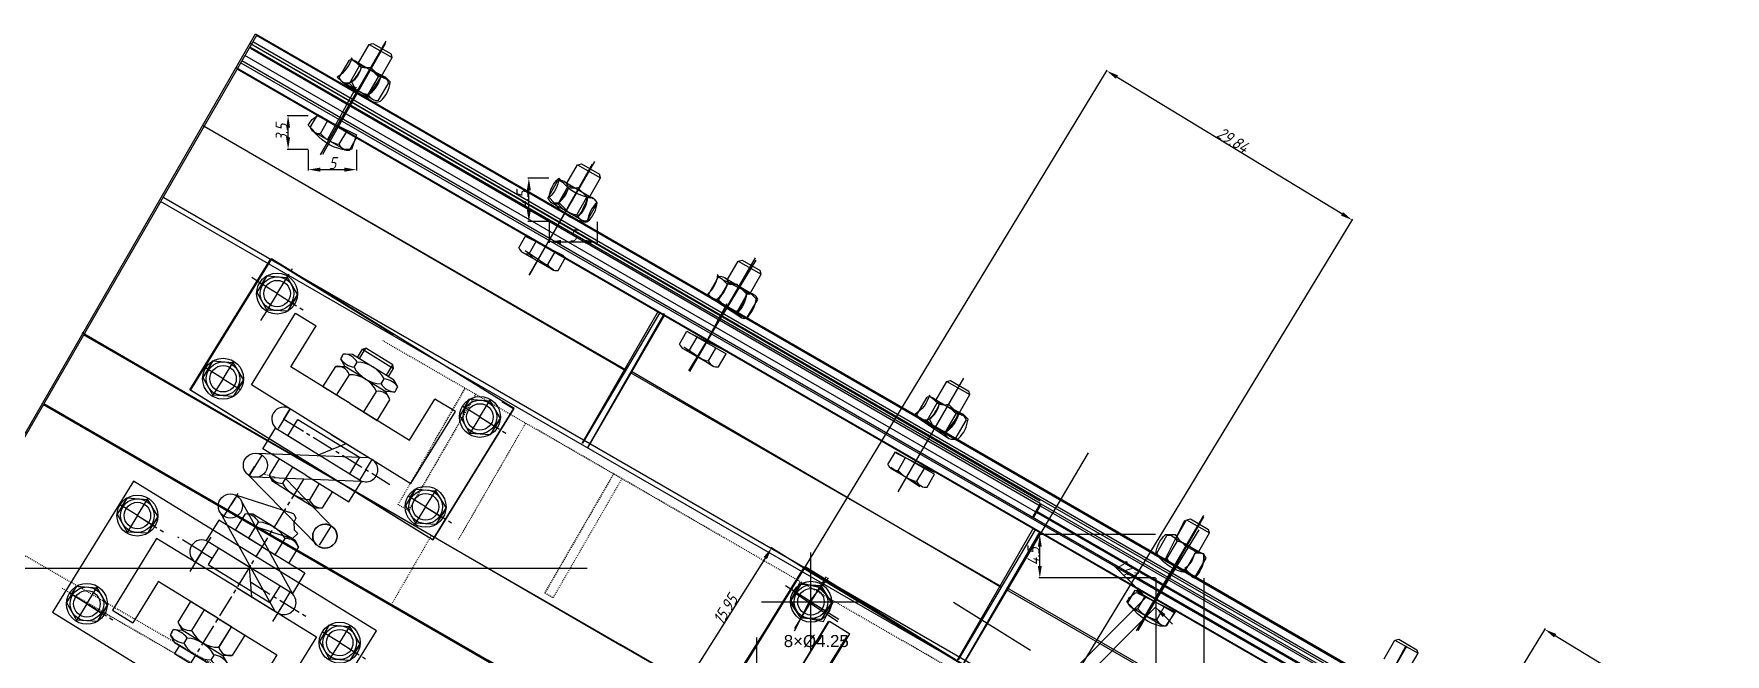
# Model space of a CAD drawing. Header units: millimetres. Extents: x 2787 to 6144, y -18 to 478.
# Drawn here: x 5708.5 to 5884.1, y 312.1 to 376.5 of the extents above; entities that cross this region are included whole.
import ezdxf

# ---------------------------------------------------------------- set-up
doc = ezdxf.new("R2010")
doc.units = ezdxf.units.MM
for name, pattern in [('ACAD_ISO02W100', [15, 12, -3]), ('CENTER', [50.8, 31.75, -6.35, 6.35, -6.35]), ('CENTER2', [28.575, 19.05, -3.175, 3.175, -3.175]), ('HIDDEN', [0.2, 0.1, -0.1])]:
    doc.linetypes.add(name, pattern=pattern)
for name, color, linetype in [('ADIM', 3, 'Continuous'), ('ADIM_CENTER', 1, 'Continuous'), ('ADIM_CLEAN', 3, 'Continuous'), ('ADIM_CLEAN_L', 3, 'Continuous')]:
    doc.layers.add(name, color=color, linetype=linetype)
for name, color, linetype, lineweight in [('中心线', 1, 'CENTER', 13), ('图层1', 1, 'CENTER2', 25), ('图层2', 160, 'Continuous', 25), ('尺寸线', 22, 'Continuous', 13), ('粗实线层', 7, 'Continuous', 35), ('虚线', 8, 'ACAD_ISO02W100', 13)]:
    doc.layers.add(name, color=color, linetype=linetype, lineweight=lineweight)
doc.styles.get("Standard").update_dxf_attribs({"font": 'gbeitc.shx', "bigfont": 'gbcbig.shx'})
doc.dimstyles.new('ADIM', dxfattribs={"dimscale": 0.5, "dimtxt": 2.5, "dimasz": 2.5, "dimexe": 0.18, "dimexo": 0.0625, "dimgap": 0.09, "dimtad": 1, "dimdec": 4, "dimzin": 0, "dimdsep": 46, "dimtxsty": 'Standard', "dimcen": 0.09, "dimadec": 0, "dimazin": 0, "dimtfac": 1, "dimtdec": 4, "dimtofl": 0, "dimtmove": 0, "dimatfit": 3, "dimfxl": 1, "dimtolj": 1, "dimtzin": 0, "dimarcsym": 0})

# ---------------------------------------------------------------- blocks, each defined once
blk = doc.blocks.new('111')
for p, q in [((-65.9, 61.2), (-63.9, 131.1)), ((-63.9, 131.1), (-43.9, 130.5)), ((-45, 91.5), (-43.9, 130.5)), ((-1, 124.9), (-0.8, 132.9)), ((-0.8, 132.9), (1.3, 135)), ((-0.8, 132.9), (29.6, 132)), ((1, 124.9), (1.3, 135)), ((27.6, 134.2), (1.3, 135)), ((27.3, 124.1), (27.6, 134.2)), ((29.6, 132), (27.6, 134.2)), ((29.3, 124), (29.6, 132)), ((70.8, 86.9), (72, 127.1)), ((92, 126.6), (72, 127.1)), ((89.9, 56.4), (92, 126.6)), ((-13.3, 119.3), (-13.3, 119.3)), ((-12.9, 109.4), (-6.4, 113.1)), ((-12.5, 119.3), (-12.6, 116.8)), ((-12.6, 116.8), (-6.4, 113.1)), ((-12.5, 121.8), (-6, 125.1)), ((-12.5, 119.3), (-12.5, 121.8)), ((13.6, 112.6), (-6.4, 113.1)), ((-6, 125.1), (34, 123.9)), ((1, 124.9), (-1, 124.9)), ((0.6, 116.4), (0.8, 121.4)), ((13.6, 112.6), (33.6, 112.2)), ((27, 115.6), (27.2, 120.6)), ((27.3, 124.1), (29.3, 124)), ((40.2, 115.4), (33.6, 112.2)), ((40.4, 120.4), (34, 123.9)), ((39.7, 115.2), (39.8, 115.2)), ((40.3, 117.9), (40.2, 115.4)), ((40.3, 117.9), (40.4, 120.4)), ((-13.6, 89.4), (-12.9, 109.4)), ((-0.3, 89), (0.4, 109)), ((-0.3, 89), (0.4, 109)), ((26.2, 88.2), (26.8, 108.3)), ((26.2, 88.2), (27, 108.2)), ((40, 107.8), (33.6, 112.2)), ((39.4, 87.8), (40, 107.8)), ((-45, 90.3), (-45, 91.5)), ((12.9, 88.6), (-45, 90.3)), ((12.8, 88.6), (-13.7, 89.4)), ((12.9, 88.6), (-13.6, 89.4)), ((12.8, 88.6), (-0.5, 89)), ((-0.5, 89), (-0.5, 89)), ((12.9, 88.6), (-0.3, 89)), ((12.8, 88.6), (70.8, 86.9)), ((12.9, 88.6), (12.9, 88.6)), ((12.9, 88.6), (39.4, 87.8)), ((12.9, 88.6), (26.2, 88.2)), ((12.1, 58.6), (-65.9, 61.2)), ((49.1, 57.5), (-33.4, 14.1)), ((11.5, 38.7), (26.6, 58.2)), ((12, 58.6), (89.9, 56.4)), ((12.1, 58.6), (12.1, 58.6)), ((12.1, 58.6), (52, 57.5)), ((-18.5, 39.5), (-18.1, 55.5)), ((-18.1, 55.5), (41.9, 53.8)), ((41.9, 53.8), (41.5, 37.8)), ((-31.1, 19.9), (-30.5, 39.9)), ((51.4, 37.5), (-28.6, 39.9)), ((53.5, 37.3), (-25.3, -4.1)), ((11.5, 38.7), (-18.5, 39.5)), ((11.2, 28.6), (11.2, 28.6)), ((11.2, 28.6), (11.2, 28.4)), ((11.4, 36.9), (11.4, 36.9)), ((51.4, 37.5), (51.4, 37.5)), ((52.9, 17.4), (53.5, 37.3)), ((53.5, 37.3), (54.5, 37.9)), ((53.5, 37.3), (53.5, 37.6)), ((10.9, 18.7), (-31.1, 19.9)), ((-15.1, 19.4), (-15.6, 3.5)), ((10.9, 18.7), (-15.1, 19.4)), ((-2.1, 19.1), (-2.6, 3.2)), ((10.9, 18.7), (-2.1, 19.1)), ((10.9, 18.7), (52.9, 17.4)), ((10.9, 18.7), (23.9, 18.3)), ((23.9, 18.3), (23.5, 2.5)), ((36.4, 2.2), (36.9, 18.2)), ((51.2, 27.5), (51.2, 27.2)), ((-10.4, 0.3), (-15.6, 3.5)), ((10.4, -0.3), (-10.4, 0.3)), ((-2.4, 7.9), (53.2, -8)), ((10.4, 2.8), (10.5, 2.8)), ((31.1, -0.9), (36.4, 2.2)), ((36.4, 2.2), (36.4, 2.2)), ((18.3, -14), (-31.3, -24.8)), ((49.6, -27.4), (-30.7, -5)), ((10.4, -0.3), (31.1, -0.9)), ((18.3, -14.1), (18.3, -14)), ((50.1, -7.1), (45.4, -8.1)), ((50.1, -7.1), (50.1, -7.4)), ((50.3, -72), (-25.9, -26)), ((49.5, -27.5), (52.7, -26.8)), ((-17.1, -50.1), (-16.7, -34.1)), ((-11.3, -31.3), (-16.7, -34.1)), ((9.5, -31.9), (-11.3, -31.3)), ((-4.1, -50.5), (-3.7, -34.6)), ((9.4, -36.4), (-3.8, -39.3)), ((9.3, -36.4), (27.4, -32.4)), ((9.3, -35.1), (9.4, -35.1)), ((9.3, -36.4), (9.3, -35.1)), ((9.4, -31.9), (30.2, -32.5)), ((21.8, -51.2), (22.3, -35.5)), ((30.2, -32.5), (35.3, -36)), ((35.3, -36), (34.9, -52)), ((35.3, -36), (35.3, -36)), ((44.8, -91.9), (-35.1, -43.8)), ((-33.1, -49.7), (-33.7, -69.7)), ((8.9, -50.9), (-33.1, -49.7)), ((-31.1, -46.2), (-31.1, -46.1)), ((-31.1, -46.1), (-31.1, -46.1)), ((8.9, -50.9), (-17.1, -50.1)), ((8.8, -50.9), (-4.1, -50.5)), ((8.8, -50.9), (50.8, -52)), ((8.8, -50.9), (21.8, -51.2)), ((50.8, -52), (50.3, -72)), ((48.2, -72), (-31.8, -69.8)), ((-21.7, -70), (-22.3, -86)), ((8.3, -70.9), (-21.7, -70)), ((8.3, -69.1), (8.3, -70.9)), ((8.3, -70.9), (8.3, -69.1)), ((8.3, -69.1), (8.3, -69.1)), ((8.6, -60.9), (8.6, -60.6)), ((8.6, -60.9), (8.6, -60.9)), ((8.3, -70.9), (22.2, -91.3)), ((37.7, -87.8), (38.3, -71.8)), ((48.2, -72), (48.2, -72)), ((50.3, -72), (51.3, -72.6)), ((50.3, -72), (50.3, -72.3)), ((-70.3, -88.8), (-72.3, -158.8)), ((7.7, -90.8), (-70.3, -88.8)), ((-22.3, -86), (37.7, -87.8)), ((7.6, -90.8), (85.6, -93.1)), ((7.7, -90.8), (7.7, -90.8)), ((7.7, -90.8), (47.7, -92)), ((85.6, -93.1), (83.5, -163.3)), ((-51.2, -120.3), (-52.4, -159.3)), ((6.8, -120.8), (-51.2, -119.1)), ((-51.2, -119.1), (-51.2, -120.3)), ((-19.7, -120.1), (-20.2, -140.1)), ((6.7, -120.8), (-19.8, -120.1)), ((6.8, -120.8), (-19.7, -120.1)), ((-6.5, -120.4), (-6.9, -140.4)), ((-6.5, -120.4), (-6.9, -140.4)), ((6.7, -120.8), (-6.6, -120.4)), ((-6.6, -120.4), (-6.6, -120.4)), ((6.8, -120.8), (-6.5, -120.4)), ((6.7, -120.8), (64.6, -122.5)), ((6.8, -120.8), (6.8, -120.8)), ((6.8, -120.8), (33.3, -121.6)), ((6.8, -120.8), (20.1, -121.2)), ((20.1, -121.2), (19.5, -141.3)), ((20.1, -121.2), (19.7, -141.2)), ((33.3, -121.6), (32.7, -141.6)), ((64.6, -122.5), (63.5, -162.7)), ((-20.2, -140.1), (-13.9, -144.1)), ((-21.2, -149.9), (-21.2, -149.9)), ((-20.4, -149.9), (-20.5, -152.4)), ((-20.5, -152.4), (-14.2, -156.1)), ((-20.4, -149.9), (-20.3, -147.4)), ((-20.3, -147.4), (-13.9, -144.1)), ((6.1, -144.8), (-13.9, -144.1)), ((-7.1, -147.8), (-7.2, -152.8)), ((6.1, -144.8), (26.1, -145.5)), ((19.3, -148.6), (19.1, -153.6)), ((32.3, -154.2), (25.7, -157.3)), ((32.7, -141.6), (26.1, -145.5)), ((32.5, -149.2), (26.1, -145.5)), ((32, -149), (32.1, -149)), ((32.4, -151.7), (32.3, -154.2)), ((32.4, -151.7), (32.5, -149.2)), ((-72.3, -158.8), (-52.4, -159.3)), ((-14.2, -156.1), (25.7, -157.3)), ((-9.3, -156.2), (-9.5, -164.2)), ((-9.5, -164.2), (20.9, -165.1)), ((-7.3, -156.3), (-9.3, -156.2)), ((19, -157.1), (18.7, -167.2)), ((20.9, -165.1), (18.7, -167.2)), ((19, -157.1), (21, -157.1)), ((21, -157.1), (20.9, -165.1)), ((83.5, -163.3), (63.5, -162.7))]:
    blk.add_line(p, q)
for points in [[(121.3, 153.2), (132.5, 152.9), (128.8, 24.9), (-108.1, 31.9), (-104.4, 159.8), (15.4, 156.3)], [(18.3, -14.1), (21.5, -16.2), (21.6, -20.1), (25.1, -25.4), (29.2, -26.6), (27.4, -32.4)]]:
    blk.add_lwpolyline(points)
for points in [[(-107.7, 32.1), (129.2, 25.2), (133, 153.1), (-103.9, 160.1)], [(-114.5, -185), (122.4, -192), (126.2, -64), (-110.7, -57.1)]]:
    blk.add_lwpolyline(points, close=True)
for centre, radius in [((-85.3, 137.4), 17), ((-85.3, 137.4), 11), ((111.8, 132.9), 17), ((111.8, 132.9), 11), ((-88.8, 53.7), 17), ((-88.8, 53.7), 11), ((110.1, 45.7), 17), ((110.1, 45.7), 11), ((-29.6, 4.9), 10), ((49.8, -17.4), 10), ((49.9, -17.1), 10), ((-30.7, -34.8), 10), ((-93.6, -80.3), 17), ((-93.6, -80.3), 11), ((104.7, -87.7), 17), ((104.7, -87.7), 11), ((-93.3, -164.8), 17), ((-93.3, -164.8), 11), ((104.6, -170.1), 17), ((104.6, -170.1), 11)]:
    blk.add_circle(centre, radius)
for centre, radius, start, end in [((-5.5, 132.3), 17.1, 245.4644, 291.1819), ((-6.2, 108.9), 14.3, 60.723, 115.9233), ((13.1, 88.5), 24.1, 54.8258, 121.801), ((14.5, 140.1), 27.5, 239.7147, 296.9316), ((13.3, 97.9), 26.6, 58.6741, 117.9722), ((33.8, 129.3), 15.3, 243.7393, 294.9034), ((33.6, 105.5), 16.4, 65.4999, 113.1427), ((-6.5, 101.4), 10.2, 47.9731, 128.6716), ((33.3, 101.2), 9.47, 44.7773, 131.888), ((-28.3, 49.9), 10, 88.3231, 268.1343), ((51.7, 47.5), 10, 267.9144, 88.3231), ((-28.3, 49.9), 10, 357.9174, 359.1718), ((-8.8, 14), 12.5, 237.3898, 299.9075), ((11, 28.2), 28.5, 241.4673, 295.8299), ((30.1, 11.2), 11, 232.5306, 304.8636), ((-10.5, -45.1), 12.5, 56.7388, 119.2565), ((8.4, -60.4), 28.5, 60.8163, 115.179), ((28.5, -44.6), 11, 51.7827, 124.1157), ((-32.1, -79.7), 10, 88.512, 268.3231), ((-32.1, -79.7), 10, 357.4744, 358.7288), ((48, -82), 10, 268.3231, 88.7319), ((-13.3, -132.4), 10.2, 227.9747, 308.6732), ((7, -120.7), 24.1, 234.8453, 301.8205), ((-13.5, -139.9), 14.3, 240.723, 295.9233), ((-14.2, -163.3), 17.1, 65.4644, 111.1819), ((6.6, -130.1), 26.6, 238.6741, 297.9722), ((5.4, -172.4), 27.5, 59.7147, 116.9316), ((26.4, -138.9), 16.4, 243.5036, 291.1463), ((25.2, -162.7), 15.3, 61.7429, 112.907), ((26.4, -134.5), 9.47, 224.7583, 311.869)]:
    blk.add_arc(centre, radius, start, end)
at = {"layer": '图层1'}
for p, q in [((-85.3, 137.4), (-84.6, 161.9)), ((14.6, 156.6), (14.6, 156.3)), ((15.4, 156.3), (15.3, 156.6)), ((-85.3, 137.4), (-84.8, 154.4)), ((111.8, 132.9), (112.3, 149.9)), ((-102.3, 138), (-110.2, 138.3)), ((-85.3, 137.4), (-102.3, 138)), ((-85.3, 137.4), (-85.8, 120.4)), ((-85.3, 137.4), (-68.3, 136.9)), ((-85.3, 137.4), (-58, 136.5)), ((111.8, 132.9), (94.9, 133.4)), ((111.8, 132.9), (111.4, 115.9)), ((111.8, 132.9), (128.8, 132.3)), ((111.8, 132.9), (139.2, 132)), ((-85.8, 120.4), (-86, 111.2)), ((13.4, 112.6), (13.4, 112.6)), ((13.8, 124.5), (13.8, 124.5)), ((39.2, 114.9), (39.2, 115)), ((12.8, 88.6), (12.8, 88.6)), ((-88.8, 53.7), (-88.4, 70.7)), ((-28, 59.9), (-28.6, 39.9)), ((-28.3, 49.9), (-28, 59.9)), ((51.7, 47.5), (52.1, 57.5)), ((110.1, 45.7), (110.6, 62.7)), ((-88.8, 53.7), (-105.8, 54.2)), ((-88.8, 53.7), (-89.3, 36.7)), ((-88.8, 53.7), (-71.9, 53.1)), ((-28.3, 49.9), (75, 46.9)), ((51.7, 47.5), (51.5, 37.5)), ((110.1, 45.7), (93.1, 46.2)), ((110.1, 45.7), (109.6, 28.7)), ((110.1, 45.7), (127.1, 45.1)), ((110.1, 45.7), (137.4, 44.8)), ((-28.9, 29.8), (-28.9, 29.6)), ((11.2, 28.6), (11.2, 28.4)), ((-29.3, 14.9), (-30, -7.3)), ((10.8, 14.9), (4.7, -210.8)), ((51.2, 27.5), (51.2, 27.2)), ((90.2, 26.1), (90.1, 26.3)), ((-29.9, -5.2), (-29.7, 4.1)), ((50.1, -7.1), (49.5, -27.5)), ((50.1, -7.4), (50.1, -7.1)), ((-31.1, -46.2), (-30.4, -22.6)), ((-30.5, -24.6), (-30.8, -34)), ((49.5, -27.5), (49.6, -27.1)), ((-93.6, -80.3), (-93.1, -63.3)), ((-32.4, -89.8), (-31.8, -69.8)), ((-32.1, -79.7), (-31.6, -65.3)), ((-93.6, -80.3), (-110.6, -79.7)), ((-93.6, -80.3), (-94.1, -97.3)), ((-93.6, -80.3), (-76.6, -80.8)), ((-93.6, -80.3), (-66.3, -81.2)), ((-32.1, -79.7), (-55.4, -79.1)), ((-32.1, -79.7), (-32.6, -98.6)), ((-32.1, -79.7), (-32.4, -89.8)), ((-32.1, -79.7), (-22.1, -80)), ((7.9, -80.9), (8.2, -80.9)), ((15.3, -81.1), (71.2, -82.8)), ((48, -82), (47.5, -100.5)), ((48, -82), (47.7, -92)), ((48, -82.1), (48.2, -72)), ((104.7, -87.7), (105.1, -70.7)), ((104.7, -87.7), (87.7, -87.2)), ((104.7, -87.7), (104.2, -104.7)), ((104.7, -87.7), (121.6, -88.3)), ((104.7, -87.7), (132, -88.6)), ((-93.3, -164.8), (-92.8, -147.8)), ((104.6, -170.1), (105, -153.1)), ((-93.3, -164.8), (-110.3, -164.3)), ((-93.3, -164.8), (-93.8, -181.8)), ((-93.3, -164.8), (-76.3, -165.4)), ((-93.3, -164.8), (-66, -165.7)), ((104.6, -170.1), (87.6, -169.5)), ((104.6, -170.1), (104.1, -187.1)), ((104.6, -170.1), (121.5, -170.7)), ((104.6, -170.1), (131.9, -171))]:
    blk.add_line(p, q, dxfattribs=at)
at = {"layer": '图层2'}
for p, q in [((-100, 145.9), (-100.4, 129.9)), ((-100.3, 137.9), (-100, 145.9)), ((-100, 145.9), (-84.8, 153.2)), ((-84.8, 153.2), (-70, 144.9)), ((-70, 144.9), (-70.6, 129)), ((-70.3, 136.9), (-70, 144.9)), ((97.1, 141.4), (96.8, 125.4)), ((96.9, 133.4), (97.1, 141.4)), ((97.1, 141.4), (112.3, 148.6)), ((112.3, 148.6), (127.1, 140.3)), ((-102.3, 138), (-100.3, 137.9)), ((-100.4, 129.9), (-85.7, 121.3)), ((-70.6, 129), (-85.7, 121.3)), ((-68.3, 136.9), (-70.3, 136.9)), ((94.9, 133.4), (96.9, 133.4)), ((127.1, 140.4), (126.6, 124.4)), ((126.8, 132.4), (127.1, 140.4)), ((128.8, 132.3), (126.8, 132.4)), ((96.8, 125.4), (111.4, 116.8)), ((126.6, 124.4), (111.4, 116.8)), ((-103.6, 62.2), (-103.9, 46.2)), ((-103.8, 54.2), (-103.6, 62.2)), ((-103.6, 62.2), (-88.4, 69.4)), ((-88.4, 69.4), (-73.6, 61.1)), ((-73.6, 61.2), (-74.1, 45.2)), ((-73.9, 53.2), (-73.6, 61.2)), ((95.4, 54.2), (110.6, 61.4)), ((110.6, 61.4), (125.4, 53.1)), ((-105.8, 54.2), (-103.8, 54.2)), ((-103.9, 46.2), (-89.3, 37.6)), ((-74.1, 45.2), (-89.3, 37.6)), ((-71.9, 53.1), (-73.9, 53.2)), ((93.1, 46.2), (95.1, 46.2)), ((95.4, 54.2), (95, 38.2)), ((95.1, 46.2), (95.4, 54.2)), ((125.4, 53.2), (124.8, 37.2)), ((125.1, 45.2), (125.4, 53.2)), ((127.1, 45.1), (125.1, 45.2)), ((95, 38.2), (109.6, 29.6)), ((124.8, 37.2), (109.6, 29.6)), ((-108.3, -71.8), (-93.1, -64.5)), ((-93.1, -64.5), (-78.3, -72.8)), ((-110.6, -79.7), (-108.6, -79.8)), ((-108.3, -71.8), (-108.7, -87.8)), ((-108.6, -79.8), (-108.3, -71.8)), ((-78.3, -72.8), (-78.9, -88.8)), ((-78.6, -80.8), (-78.3, -72.8)), ((-76.6, -80.8), (-78.6, -80.8)), ((89.9, -79.3), (89.6, -95.2)), ((89.7, -87.2), (89.9, -79.3)), ((89.9, -79.3), (105.1, -72)), ((105.1, -72), (119.9, -80.3)), ((119.9, -80.2), (119.4, -96.2)), ((119.6, -88.2), (119.9, -80.2)), ((-108.7, -87.8), (-94, -96.4)), ((-78.9, -88.8), (-94, -96.4)), ((87.7, -87.2), (89.7, -87.2)), ((89.6, -95.2), (104.2, -103.8)), ((119.4, -96.2), (104.2, -103.8)), ((121.6, -88.3), (119.6, -88.2)), ((-108, -156.3), (-92.8, -149.1)), ((-92.8, -149.1), (-78, -157.4)), ((89.8, -161.6), (105, -154.3)), ((105, -154.3), (119.8, -162.6)), ((-110.3, -164.3), (-108.3, -164.3)), ((-108, -156.3), (-108.4, -172.3)), ((-108.3, -164.3), (-108, -156.3)), ((-78, -157.3), (-78.6, -173.3)), ((-78.3, -165.3), (-78, -157.3)), ((-76.3, -165.4), (-78.3, -165.3)), ((89.8, -161.6), (89.5, -177.6)), ((89.6, -169.6), (89.8, -161.6)), ((119.8, -162.6), (119.3, -178.6)), ((119.5, -170.6), (119.8, -162.6)), ((-108.4, -172.3), (-93.8, -180.9)), ((-78.6, -173.3), (-93.8, -180.9)), ((87.6, -169.5), (89.6, -169.6)), ((89.5, -177.6), (104.1, -186.2)), ((119.3, -178.6), (104.1, -186.2)), ((121.5, -170.7), (119.5, -170.6))]:
    blk.add_line(p, q, dxfattribs=at)
for centre, radius in [((-85.3, 137.4), 14), ((-85.3, 137.4), 11), ((111.8, 132.9), 14), ((111.8, 132.9), 11), ((-88.8, 53.7), 14), ((-88.8, 53.7), 11), ((110.1, 45.7), 14), ((110.1, 45.7), 11), ((-93.6, -80.3), 14), ((-93.6, -80.3), 11), ((104.7, -87.7), 14), ((104.7, -87.7), 11), ((-93.3, -164.8), 14), ((-93.3, -164.8), 11), ((104.6, -170.1), 14), ((104.6, -170.1), 11)]:
    blk.add_circle(centre, radius, dxfattribs=at)
at = {"layer": '虚线', "color": 8, "linetype": 'HIDDEN'}
for p, q in [((147.3, 35.9), (147.3, 147.8)), ((-10.4, 4.6), (-20, 1.9))]:
    blk.add_line(p, q, dxfattribs=at)
blk = doc.blocks.new('*D25')
at = {"layer": 'ADIM', "color": 0, "lineweight": -2, "transparency": 16777216}
for p, q in [((5762, 356.97), (5762, 354.81)), ((5767, 356.97), (5767, 354.81)), ((5763.25, 354.9), (5765.75, 354.9))]:
    blk.add_line(p, q, dxfattribs=at)
at = {"layer": 'ADIM', "color": 0, "transparency": 16777216}
for points in [[(5763.25, 355.11), (5763.25, 354.69), (5762, 354.9)], [(5765.75, 355.11), (5765.75, 354.69), (5767, 354.9)]]:
    blk.add_solid(points, dxfattribs=at)
at = {"layer": 'Defpoints', "color": 0, "transparency": 16777216}
for p in [(5762, 357), (5767, 357), (5767, 354.9)]:
    blk.add_point(p, dxfattribs=at)
at = {"layer": 'ADIM', "color": 0, "transparency": 16777216, "insert": (5764.5, 355.57), "char_height": 1.25, "attachment_point": 5}
blk.add_mtext('\\A1;5', dxfattribs=at)
blk = doc.blocks.new('*D26')
at = {"layer": 'ADIM', "color": 0, "lineweight": -2, "transparency": 16777216}
for p, q in [((5761.97, 361.5), (5759.81, 361.5)), ((5759.9, 358.25), (5759.9, 360.25)), ((5761.97, 357), (5759.81, 357))]:
    blk.add_line(p, q, dxfattribs=at)
at = {"layer": 'ADIM', "color": 0, "transparency": 16777216}
for points in [[(5759.69, 360.25), (5760.11, 360.25), (5759.9, 361.5)], [(5759.69, 358.25), (5760.11, 358.25), (5759.9, 357)]]:
    blk.add_solid(points, dxfattribs=at)
at = {"layer": 'Defpoints', "color": 0, "transparency": 16777216}
for p in [(5759.9, 361.5), (5762, 361.5), (5762, 357)]:
    blk.add_point(p, dxfattribs=at)
at = {"layer": 'ADIM', "color": 0, "transparency": 16777216, "insert": (5759.23, 359.25), "char_height": 1.25, "attachment_point": 5, "rotation": 90}
blk.add_mtext('\\A1;4.5', dxfattribs=at)
blk = doc.blocks.new('*D29')
at = {"layer": 'ADIM', "color": 0, "lineweight": -2, "transparency": 16777216}
for p, q in [((5737, 364.47), (5737, 362.31)), ((5742, 364.47), (5742, 362.31)), ((5738.25, 362.4), (5740.75, 362.4))]:
    blk.add_line(p, q, dxfattribs=at)
at = {"layer": 'ADIM', "color": 0, "transparency": 16777216}
for points in [[(5738.25, 362.61), (5738.25, 362.19), (5737, 362.4)], [(5740.75, 362.61), (5740.75, 362.19), (5742, 362.4)]]:
    blk.add_solid(points, dxfattribs=at)
at = {"layer": 'Defpoints', "color": 0, "transparency": 16777216}
for p in [(5737, 364.5), (5742, 364.5), (5742, 362.4)]:
    blk.add_point(p, dxfattribs=at)
at = {"layer": 'ADIM', "color": 0, "transparency": 16777216, "insert": (5739.5, 363.07), "char_height": 1.25, "attachment_point": 5}
blk.add_mtext('\\A1;5', dxfattribs=at)
blk = doc.blocks.new('*D30')
at = {"layer": 'ADIM', "color": 0, "lineweight": -2, "transparency": 16777216}
for p, q in [((5736.97, 368), (5734.81, 368)), ((5734.9, 365.75), (5734.9, 366.75)), ((5736.97, 364.5), (5734.81, 364.5))]:
    blk.add_line(p, q, dxfattribs=at)
at = {"layer": 'ADIM', "color": 0, "transparency": 16777216}
for points in [[(5734.69, 366.75), (5735.11, 366.75), (5734.9, 368)], [(5734.69, 365.75), (5735.11, 365.75), (5734.9, 364.5)]]:
    blk.add_solid(points, dxfattribs=at)
at = {"layer": 'Defpoints', "color": 0, "transparency": 16777216}
for p in [(5734.9, 368), (5737, 368), (5737, 364.5)]:
    blk.add_point(p, dxfattribs=at)
at = {"layer": 'ADIM', "color": 0, "transparency": 16777216, "insert": (5734.23, 366.25), "char_height": 1.25, "attachment_point": 5, "rotation": 90}
blk.add_mtext('\\A1;3.5', dxfattribs=at)
blk = doc.blocks.new('*D31')
at = {"layer": 'ADIM', "color": 0, "lineweight": -2, "transparency": 16777216}
for p, q in [((5825, 319.97), (5825, 307.2)), ((5830, 319.97), (5830, 307.2)), ((5826.25, 307.29), (5828.75, 307.29))]:
    blk.add_line(p, q, dxfattribs=at)
at = {"layer": 'ADIM', "color": 0, "transparency": 16777216}
for points in [[(5826.25, 307.5), (5826.25, 307.08), (5825, 307.29)], [(5828.75, 307.5), (5828.75, 307.08), (5830, 307.29)]]:
    blk.add_solid(points, dxfattribs=at)
at = {"layer": 'Defpoints', "color": 0, "transparency": 16777216}
for p in [(5825, 320), (5830, 320), (5830, 307.29)]:
    blk.add_point(p, dxfattribs=at)
at = {"layer": 'ADIM', "color": 0, "transparency": 16777216, "insert": (5827.5, 307.96), "char_height": 1.25, "attachment_point": 5}
blk.add_mtext('\\A1;5', dxfattribs=at)
blk = doc.blocks.new('*D32')
at = {"layer": 'ADIM', "color": 0, "lineweight": -2, "transparency": 16777216}
for p, q in [((5824.97, 324.5), (5812.87, 324.5)), ((5812.96, 321.25), (5812.96, 323.25)), ((5824.97, 320), (5812.87, 320))]:
    blk.add_line(p, q, dxfattribs=at)
at = {"layer": 'ADIM', "color": 0, "transparency": 16777216}
for points in [[(5812.75, 323.25), (5813.16, 323.25), (5812.96, 324.5)], [(5812.75, 321.25), (5813.16, 321.25), (5812.96, 320)]]:
    blk.add_solid(points, dxfattribs=at)
at = {"layer": 'Defpoints', "color": 0, "transparency": 16777216}
for p in [(5812.96, 324.5), (5825, 324.5), (5825, 320)]:
    blk.add_point(p, dxfattribs=at)
at = {"layer": 'ADIM', "color": 0, "transparency": 16777216, "insert": (5812.29, 322.25), "char_height": 1.25, "attachment_point": 5, "rotation": 90}
blk.add_mtext('\\A1;4.5', dxfattribs=at)
blk = doc.blocks.new('*D98')
at = {"layer": 'ADIM', "color": 0, "lineweight": -2, "transparency": 16777216}
for p, q in [((5788.52, 321.03), (5819.95, 372.74)), ((5844.33, 357.81), (5820.97, 372.01)), ((5814.02, 305.53), (5845.45, 357.24))]:
    blk.add_line(p, q, dxfattribs=at)
at = {"layer": 'ADIM', "color": 0, "transparency": 16777216}
for points in [[(5821.08, 372.19), (5820.86, 371.83), (5819.9, 372.66)], [(5844.44, 357.99), (5844.23, 357.63), (5845.4, 357.16)]]:
    blk.add_solid(points, dxfattribs=at)
at = {"layer": 'Defpoints', "color": 0, "transparency": 16777216}
for p in [(5819.9, 372.66), (5788.5, 321), (5814, 305.5)]:
    blk.add_point(p, dxfattribs=at)
at = {"layer": 'ADIM', "color": 0, "transparency": 16777216, "insert": (5833, 365.48), "char_height": 1.25, "attachment_point": 5, "rotation": 328.707}
blk.add_mtext('\\A1;29.84', dxfattribs=at)
blk = doc.blocks.new('*D99')
at = {"layer": 'ADIM', "color": 0, "lineweight": -2, "transparency": 16777216}
for p, q in [((5788.47, 321.02), (5785.04, 323.18)), ((5784.45, 322.07), (5777.28, 310.69)), ((5779.97, 307.52), (5776.54, 309.68))]:
    blk.add_line(p, q, dxfattribs=at)
at = {"layer": 'ADIM', "color": 0, "transparency": 16777216}
for points in [[(5784.27, 322.18), (5784.63, 321.96), (5785.12, 323.13)], [(5777.1, 310.8), (5777.46, 310.58), (5776.62, 309.63)]]:
    blk.add_solid(points, dxfattribs=at)
at = {"layer": 'Defpoints', "color": 0, "transparency": 16777216}
for p in [(5788.5, 321), (5776.62, 309.63), (5780, 307.5)]:
    blk.add_point(p, dxfattribs=at)
at = {"layer": 'ADIM', "color": 0, "transparency": 16777216, "insert": (5780.3, 316.74), "char_height": 1.25, "attachment_point": 5, "rotation": 57.8043}
blk.add_mtext('\\A1;15.95', dxfattribs=at)
blk = doc.blocks.new('*D102')
at = {"layer": 'ADIM', "color": 0, "lineweight": -2, "transparency": 16777216}
for p, q in [((5823.09, 318.86), (5820.76, 321.19)), ((5812.52, 306.52), (5824.04, 318.04)), ((5813.52, 305.52), (5825.04, 317.04)), ((5825.86, 316.09), (5826.74, 315.21))]:
    blk.add_line(p, q, dxfattribs=at)
at = {"layer": 'ADIM', "color": 0, "transparency": 16777216}
for points in [[(5823.24, 319), (5822.94, 318.71), (5823.97, 317.97)], [(5826, 316.24), (5825.71, 315.94), (5824.97, 316.97)]]:
    blk.add_solid(points, dxfattribs=at)
at = {"layer": 'Defpoints', "color": 0, "transparency": 16777216}
for p in [(5823.97, 317.97), (5812.5, 306.5), (5813.5, 305.5)]:
    blk.add_point(p, dxfattribs=at)
at = {"layer": 'ADIM', "color": 0, "transparency": 16777216, "insert": (5821.96, 320.94), "char_height": 1.25, "attachment_point": 5, "rotation": 315}
blk.add_mtext('\\A1;1.41', dxfattribs=at)
blk = doc.blocks.new('*D105')
at = {"layer": 'ADIM', "color": 0, "lineweight": -2, "transparency": 16777216}
for p, q in [((5765.97, 321), (5632.64, 321)), ((5632.73, 270.25), (5632.73, 319.75)), ((5765.97, 269), (5632.64, 269))]:
    blk.add_line(p, q, dxfattribs=at)
at = {"layer": 'ADIM', "color": 0, "transparency": 16777216}
for points in [[(5632.52, 319.75), (5632.94, 319.75), (5632.73, 321)], [(5632.52, 270.25), (5632.94, 270.25), (5632.73, 269)]]:
    blk.add_solid(points, dxfattribs=at)
at = {"layer": 'Defpoints', "color": 0, "transparency": 16777216}
for p in [(5632.73, 321), (5766, 321), (5766, 269)]:
    blk.add_point(p, dxfattribs=at)
at = {"layer": 'ADIM', "color": 0, "transparency": 16777216, "insert": (5632.06, 295), "char_height": 1.25, "attachment_point": 5, "rotation": 90}
blk.add_mtext('\\A1;52', dxfattribs=at)
blk = doc.blocks.new('*D127')
at = {"layer": 'ADIM', "color": 0, "lineweight": -2, "transparency": 16777216}
for p, q in [((5834.02, 263.03), (5865.45, 314.74)), ((5889.83, 299.81), (5866.47, 314.01)), ((5859.52, 247.53), (5890.95, 299.24))]:
    blk.add_line(p, q, dxfattribs=at)
at = {"layer": 'ADIM', "color": 0, "transparency": 16777216}
for points in [[(5866.58, 314.19), (5866.36, 313.83), (5865.4, 314.66)], [(5889.94, 299.99), (5889.73, 299.63), (5890.9, 299.16)]]:
    blk.add_solid(points, dxfattribs=at)
at = {"layer": 'Defpoints', "color": 0, "transparency": 16777216}
for p in [(5865.4, 314.66), (5834, 263), (5859.5, 247.5)]:
    blk.add_point(p, dxfattribs=at)
at = {"layer": 'ADIM', "color": 0, "transparency": 16777216, "insert": (5878.5, 307.48), "char_height": 1.25, "attachment_point": 5, "rotation": 328.707}
blk.add_mtext('\\A1;29.84', dxfattribs=at)

msp = doc.modelspace()

# ---------------------------------------------------------------- linework, layer by layer
at = {"color": 7, "linetype": 'Continuous', "lineweight": -3}
for p, q in [((6139.25092, 140.76587), (5731.60126, 376.32245)), ((5812.50447, 326.8712), (5730.41404, 374.26612)), ((5813.00439, 327.73708), (5730.91396, 375.13201)), ((6138.87591, 140.11634), (5731.22628, 375.67295)), ((5742.20147, 373.47768), (5743.30423, 375.38771)), ((5743.30423, 375.38771), (5743.71414, 375.49109)), ((5743.30423, 375.38771), (5745.6996, 374.03662)), ((5743.71414, 375.49109), (5745.58969, 374.40824)), ((5745.6996, 374.03662), (5745.58969, 374.40824)), ((5729.60334, 372.86194), (6137.37707, 137.51992)), ((5730.10334, 373.72797), (6137.87692, 138.38603)), ((5740.21169, 371.94919), (5741.26778, 373.77841)), ((5741.27419, 371.33576), (5742.33028, 373.16497)), ((5741.90224, 373.65044), (5744.9147, 371.91119)), ((5744.58304, 372.10268), (5745.6996, 374.03662)), ((5740.63974, 371.46373), (5743.6522, 369.72448)), ((5743.22415, 370.20995), (5744.28025, 372.03916)), ((5744.28665, 369.59651), (5745.34275, 371.42573)), ((5737.20079, 366.77312), (5737.97259, 368.10991)), ((5737.97259, 368.10991), (5742.04755, 365.75723)), ((5738.26329, 366.15968), (5739.03509, 367.49647)), ((5726.16571, 366.90779), (5769.85138, 341.68769)), ((5737.62884, 366.28765), (5740.6413, 364.5484)), ((5740.21325, 365.03387), (5740.98505, 366.37066)), ((5741.27575, 364.42043), (5742.04755, 365.75723)), ((5763.85429, 360.98145), (5764.95705, 362.89149)), ((5764.95705, 362.89149), (5765.36695, 362.99487)), ((5764.95705, 362.89149), (5767.35242, 361.5404)), ((5765.36695, 362.99487), (5767.24251, 361.91201)), ((5767.35242, 361.5404), (5767.24251, 361.91201)), ((5761.8645, 359.45297), (5762.9206, 361.28219)), ((5762.927, 358.83954), (5763.9831, 360.66875)), ((5763.55505, 361.15422), (5766.56752, 359.41497)), ((5766.23586, 359.60645), (5767.35242, 361.5404)), ((6113.91684, 132.7302), (5721.6621, 359.10731)), ((5762.29255, 358.96751), (5765.30502, 357.22826)), ((5764.87697, 357.71373), (5765.93306, 359.54294)), ((5765.93947, 357.10029), (5766.99556, 358.9295)), ((5758.85361, 354.27689), (5759.62541, 355.61369)), ((5759.62541, 355.61369), (5763.70037, 353.26101)), ((5759.91611, 353.66346), (5760.68791, 355.00025)), ((5759.28166, 353.79143), (5762.29412, 352.05218)), ((5761.86607, 352.53765), (5762.63787, 353.87444)), ((5762.92857, 351.92421), (5763.70037, 353.26101)), ((5778.54367, 349.45208), (5779.59977, 351.2813)), ((5780.53346, 350.98057), (5781.63622, 352.8906)), ((5781.63622, 352.8906), (5782.04612, 352.99398)), ((5781.63622, 352.8906), (5784.03159, 351.53951)), ((5782.04612, 352.99398), (5783.92168, 351.91113)), ((5782.91503, 349.60557), (5784.03159, 351.53951)), ((5784.03159, 351.53951), (5783.92168, 351.91113)), ((5779.60617, 348.83865), (5780.66227, 350.66786)), ((5780.23422, 351.15333), (5783.24669, 349.41408)), ((5781.55614, 347.71284), (5782.61223, 349.54205)), ((5778.97172, 348.96662), (5781.98419, 347.22737)), ((5782.61864, 347.0994), (5783.67473, 348.92862)), ((5773.32488, 347.70396), (5765.38738, 333.95581)), ((5773.97446, 347.32908), (5766.03696, 333.58092)), ((5769.38922, 313.08981), (5713.6621, 345.25091)), ((5775.53278, 344.276), (5776.30457, 345.6128)), ((5776.30457, 345.6128), (5780.37954, 343.26012)), ((5776.59528, 343.66257), (5777.36707, 344.99936)), ((5775.96082, 343.79054), (5778.97329, 342.05129)), ((5778.54524, 342.53676), (5779.31704, 343.87355)), ((5779.60774, 341.92332), (5780.37954, 343.26012)), ((5770.50097, 341.3128), (5808.82645, 319.19449)), ((5802.18628, 338.48434), (5803.28903, 340.39438)), ((5803.28903, 340.39438), (5803.69894, 340.49776)), ((5803.28903, 340.39438), (5805.68441, 339.04329)), ((5803.69894, 340.49776), (5805.5745, 339.4149)), ((5804.56785, 337.10934), (5805.68441, 339.04329)), ((5805.68441, 339.04329), (5805.5745, 339.4149)), ((5909.59669, 222.53897), (5709.52709, 338.08885)), ((5800.19649, 336.95586), (5801.25259, 338.78508)), ((5801.25899, 336.34243), (5802.31509, 338.17164)), ((5801.88704, 338.65711), (5804.8995, 336.91786)), ((5800.62454, 336.47039), (5803.637, 334.73115)), ((5803.20895, 335.21662), (5804.26505, 337.04583)), ((5804.27145, 334.60318), (5805.32755, 336.43239)), ((5797.18559, 331.77978), (5797.95739, 333.11658)), ((5797.95739, 333.11658), (5802.03236, 330.7639)), ((5798.24809, 331.16635), (5799.01989, 332.50314)), ((5797.61364, 331.29432), (5800.62611, 329.55507)), ((5800.19806, 330.04054), (5800.96986, 331.37733)), ((5801.26056, 329.4271), (5802.03236, 330.7639)), ((5813.00439, 327.73708), (5812.19202, 326.33001)), ((5813.11263, 327.67459), (5812.30025, 326.26752)), ((5858.61302, 300.25041), (5812.61271, 326.8087)), ((5859.11294, 301.1163), (5813.11263, 327.67459)), ((5812.29602, 325.20396), (5804.35852, 311.45581)), ((5827.08554, 324.11454), (5828.1883, 326.02457)), ((5828.1883, 326.02457), (5828.5982, 326.12795)), ((5828.1883, 326.02457), (5830.58367, 324.67348)), ((5828.5982, 326.12795), (5830.47376, 325.0451)), ((5830.58367, 324.67348), (5830.47376, 325.0451)), ((5812.94561, 324.82908), (5805.00811, 311.08092)), ((5825.09576, 322.58606), (5826.15185, 324.41527)), ((5826.15826, 321.97262), (5827.21435, 323.80184)), ((5826.7863, 324.2873), (5829.79877, 322.54806)), ((5829.46711, 322.73954), (5830.58367, 324.67348)), ((5825.5238, 322.10059), (5828.53627, 320.36134)), ((5828.10822, 320.84681), (5829.16432, 322.67603)), ((5829.17072, 320.23338), (5830.22682, 322.06259)), ((5809.47604, 318.8196), (5855.38001, 292.32762)), ((5822.08486, 317.40998), (5822.85666, 318.74677)), ((5822.85666, 318.74677), (5826.93162, 316.39409)), ((5823.14736, 316.79654), (5823.91916, 318.13334)), ((5822.51291, 316.92451), (5825.52537, 315.18527)), ((5825.09732, 315.67073), (5825.86912, 317.00753)), ((5826.15982, 315.0573), (5826.93162, 316.39409)), ((6105.91926, 118.8724), (5769.38922, 313.08981)), ((5848.7303, 311.62297), (5849.83306, 313.533)), ((5849.83306, 313.533), (5850.24297, 313.63638)), ((5849.83306, 313.533), (5852.22844, 312.18191)), ((5850.24297, 313.63638), (5852.11853, 312.55353)), ((5851.11187, 310.24797), (5852.22844, 312.18191)), ((5852.22844, 312.18191), (5852.11853, 312.55353))]:
    msp.add_line(p, q, dxfattribs=at)
at = {"lineweight": -3}
for p, q in [((5786.52377, 308.06014), (5791.11864, 315.5066)), ((5791.11864, 315.5066), (5793.24619, 314.19378)), ((5790.68283, 310.03689), (5793.24619, 314.19378))]:
    msp.add_line(p, q, dxfattribs=at)
msp.add_lwpolyline([(5812.54711, 306.32319), (5813.73568, 305.58978), (5805.33363, 291.97341), (5780.12206, 307.53033), (5788.52411, 321.1467), (5801.27562, 313.27832)], dxfattribs=at)
msp.add_lwpolyline([(5780.18904, 307.52846), (5805.4006, 291.97154), (5813.80265, 305.58791), (5788.59109, 321.14483)], close=True, dxfattribs=at)
for radius in [2.125, 1.375]:
    msp.add_circle((5789.19412, 317.52977), radius, dxfattribs=at)
at = {"color": 7, "linetype": 'Continuous', "lineweight": -3}
for centre, radius, start, end in [((5741.4223, 372.90772), 0.88429, 57.1298859, 100.0632782), ((5741.49899, 372.86345), 0.88429, 19.9367218, 62.8701141), ((5741.7689, 369.88427), 3.32839, 60.4883334, 80.28977), ((5741.71977, 369.91264), 3.32839, 39.71023, 59.5116666), ((5741.04298, 372.25072), 0.88429, 199.9367218, 242.8701141), ((5741.11967, 372.20644), 0.88429, 237.1298859, 280.0632782), ((5743.83467, 373.46228), 3.32839, 219.71023, 239.5116666), ((5743.78553, 373.49065), 3.32839, 240.4883334, 260.28977), ((5744.43476, 371.16848), 0.88429, 57.1298859, 100.0632782), ((5744.51146, 371.1242), 0.88429, 19.9367218, 62.8701141), ((5744.05544, 370.51147), 0.88429, 199.9367218, 242.8701141), ((5744.13213, 370.46719), 0.88429, 237.1298859, 280.0632782), ((5738.03208, 367.07464), 0.88429, 199.9367218, 242.8701141), ((5738.10877, 367.03036), 0.88429, 237.1298859, 280.0632782), ((5740.82377, 368.28621), 3.32839, 219.71023, 239.5116666), ((5740.77464, 368.31457), 3.32839, 240.4883334, 260.28977), ((5741.04455, 365.33539), 0.88429, 199.9367218, 242.8701141), ((5741.12124, 365.29112), 0.88429, 237.1298859, 280.0632782), ((5763.07512, 360.4115), 0.88429, 57.1298859, 100.0632782), ((5763.15181, 360.36723), 0.88429, 19.9367218, 62.8701141), ((5763.42172, 357.38805), 3.32839, 60.4883334, 80.28977), ((5763.37258, 357.41641), 3.32839, 39.71023, 59.5116666), ((5762.6958, 359.7545), 0.88429, 199.9367218, 242.8701141), ((5762.77249, 359.71022), 0.88429, 237.1298859, 280.0632782), ((5765.48749, 360.96606), 3.32839, 219.71023, 239.5116666), ((5766.08758, 358.67226), 0.88429, 57.1298859, 100.0632782), ((5766.16427, 358.62798), 0.88429, 19.9367218, 62.8701141), ((5765.43835, 360.99443), 3.32839, 240.4883334, 260.28977), ((5765.70826, 358.01525), 0.88429, 199.9367218, 242.8701141), ((5765.78495, 357.97097), 0.88429, 237.1298859, 280.0632782), ((5759.6849, 354.57842), 0.88429, 199.9367218, 242.8701141), ((5759.76159, 354.53414), 0.88429, 237.1298859, 280.0632782), ((5762.47659, 355.78999), 3.32839, 219.71023, 239.5116666), ((5762.42745, 355.81835), 3.32839, 240.4883334, 260.28977), ((5762.69736, 352.83917), 0.88429, 199.9367218, 242.8701141), ((5762.77405, 352.7949), 0.88429, 237.1298859, 280.0632782), ((5779.75429, 350.41061), 0.88429, 57.1298859, 100.0632782), ((5779.83098, 350.36634), 0.88429, 19.9367218, 62.8701141), ((5780.10089, 347.38716), 3.32839, 60.4883334, 80.28977), ((5780.05175, 347.41552), 3.32839, 39.71023, 59.5116666), ((5782.76675, 348.67137), 0.88429, 57.1298859, 100.0632782), ((5779.37496, 349.75361), 0.88429, 199.9367218, 242.8701141), ((5779.45166, 349.70933), 0.88429, 237.1298859, 280.0632782), ((5782.16665, 350.96517), 3.32839, 219.71023, 239.5116666), ((5782.11752, 350.99354), 3.32839, 240.4883334, 260.28977), ((5782.84344, 348.62709), 0.88429, 19.9367218, 62.8701141), ((5782.38743, 348.01436), 0.88429, 199.9367218, 242.8701141), ((5782.46412, 347.97008), 0.88429, 237.1298859, 280.0632782), ((5776.36407, 344.57753), 0.88429, 199.9367218, 242.8701141), ((5776.44076, 344.53325), 0.88429, 237.1298859, 280.0632782), ((5779.15576, 345.7891), 3.32839, 219.71023, 239.5116666), ((5779.10662, 345.81746), 3.32839, 240.4883334, 260.28977), ((5779.37653, 342.83828), 0.88429, 199.9367218, 242.8701141), ((5779.45322, 342.79401), 0.88429, 237.1298859, 280.0632782), ((5801.4071, 337.91439), 0.88429, 57.1298859, 100.0632782), ((5801.4838, 337.87012), 0.88429, 19.9367218, 62.8701141), ((5801.7537, 334.89094), 3.32839, 60.4883334, 80.28977), ((5801.70457, 334.9193), 3.32839, 39.71023, 59.5116666), ((5801.02778, 337.25739), 0.88429, 199.9367218, 242.8701141), ((5801.10447, 337.21311), 0.88429, 237.1298859, 280.0632782), ((5803.81947, 338.46895), 3.32839, 219.71023, 239.5116666), ((5803.77034, 338.49732), 3.32839, 240.4883334, 260.28977), ((5804.41957, 336.17515), 0.88429, 57.1298859, 100.0632782), ((5804.49626, 336.13087), 0.88429, 19.9367218, 62.8701141), ((5804.04025, 335.51814), 0.88429, 199.9367218, 242.8701141), ((5804.11694, 335.47386), 0.88429, 237.1298859, 280.0632782), ((5798.01688, 332.08131), 0.88429, 199.9367218, 242.8701141), ((5798.09358, 332.03703), 0.88429, 237.1298859, 280.0632782), ((5800.80857, 333.29287), 3.32839, 219.71023, 239.5116666), ((5800.75944, 333.32124), 3.32839, 240.4883334, 260.28977), ((5801.02935, 330.34206), 0.88429, 199.9367218, 242.8701141), ((5801.10604, 330.29779), 0.88429, 237.1298859, 280.0632782), ((5826.30637, 323.54459), 0.88429, 57.1298859, 100.0632782), ((5826.38306, 323.50031), 0.88429, 19.9367218, 62.8701141), ((5826.65297, 320.52113), 3.32839, 60.4883334, 80.28977), ((5826.60383, 320.5495), 3.32839, 39.71023, 59.5116666), ((5825.92705, 322.88758), 0.88429, 199.9367218, 242.8701141), ((5826.00374, 322.84331), 0.88429, 237.1298859, 280.0632782), ((5828.71874, 324.09915), 3.32839, 219.71023, 239.5116666), ((5829.31883, 321.80534), 0.88429, 57.1298859, 100.0632782), ((5829.39553, 321.76106), 0.88429, 19.9367218, 62.8701141), ((5828.6696, 324.12752), 3.32839, 240.4883334, 260.28977), ((5828.93951, 321.14834), 0.88429, 199.9367218, 242.8701141), ((5829.0162, 321.10406), 0.88429, 237.1298859, 280.0632782), ((5822.91615, 317.71151), 0.88429, 199.9367218, 242.8701141), ((5822.99284, 317.66723), 0.88429, 237.1298859, 280.0632782), ((5825.70784, 318.92307), 3.32839, 219.71023, 239.5116666), ((5825.65871, 318.95144), 3.32839, 240.4883334, 260.28977), ((5825.92861, 315.97226), 0.88429, 199.9367218, 242.8701141), ((5826.00531, 315.92798), 0.88429, 237.1298859, 280.0632782)]:
    msp.add_arc(centre, radius, start, end, dxfattribs=at)
at = {"layer": 'ADIM_CENTER', "linetype": 'CENTER'}
for p, q in [((5789.19412, 312.40477), (5789.19412, 322.65477)), ((5789.19412, 312.77977), (5789.19412, 322.27977)), ((5789.19412, 313.15477), (5789.19412, 321.90477)), ((5784.06912, 317.52977), (5794.31912, 317.52977)), ((5784.44412, 317.52977), (5793.94412, 317.52977)), ((5784.81912, 317.52977), (5793.56912, 317.52977)), ((5783.57309, 303.5593), (5783.57309, 313.8093)), ((5783.57309, 303.9343), (5783.57309, 313.4343)), ((5783.57309, 304.3093), (5783.57309, 313.0593))]:
    msp.add_line(p, q, dxfattribs=at)
at = {"layer": 'ADIM_CLEAN'}
for points in [[(5742.5, 373), (5742, 373.5, -0.189554842), (5741.5, 374, -0.189554842), (5740, 372), (5740.5, 371.5, 0.189554842), (5741.5, 371.5, 0.189554842)], [(5744.5, 372), (5743.5, 373, -0.086615702), (5742.5, 373, -0.086615702), (5741.5, 371.5), (5742, 370.5, 0.086615702), (5743, 370, 0.086615702)], [(5743, 370), (5743.5, 369.5, 0.189554842), (5744.5, 369.5, 0.189554842), (5745.5, 371.5), (5745, 372, -0.189554842), (5744.5, 372, -0.189554842)], [(5741.5, 364.5), (5740.5, 364.5, -0.189554842), (5737.5, 366.5), (5737, 367, -0.189554842), (5738, 368), (5742, 366)], [(5766.5, 359.5), (5767, 359, 0.189554842), (5766, 357), (5765.5, 357, -0.189554842), (5762.5, 359), (5762, 359.5, -0.189554842), (5763, 361.5), (5763.5, 361, 0.189554842)], [(5764, 360.5), (5763.5, 361, -0.189554842), (5763, 361.5, -0.189554842), (5762, 359.5), (5762.5, 359, 0.189554842), (5763, 359, 0.189554842)], [(5766, 359.5), (5765, 360.5, -0.086615702), (5764, 360.5, -0.086615702), (5763, 359), (5764, 358, 0.086615702), (5765, 357.5, 0.086615702)], [(5765, 357.5), (5765.5, 357, 0.189554842), (5766, 357, 0.189554842), (5767, 359), (5766.5, 359.5, -0.189554842), (5766, 359.5, -0.189554842)], [(5780.5, 350.5), (5780, 351, -0.189554842), (5779.5, 351.5, -0.189554842), (5778.5, 349.5), (5779, 349, 0.189554842), (5779.5, 349, 0.189554842)], [(5782.5, 349.5), (5781.5, 350.5, -0.086615702), (5780.5, 350.5, -0.086615702), (5779.5, 349), (5780.5, 348, 0.086615702), (5781.5, 347.5, 0.086615702)], [(5781.5, 347.5), (5782, 347, 0.189554842), (5782.5, 347, 0.189554842), (5783.5, 349), (5783, 349.5, -0.189554842), (5782.5, 349.5, -0.189554842)], [(5802.5, 338), (5802, 338.5, -0.189554842), (5801.5, 339, -0.189554842), (5800, 337), (5800.5, 336.5, 0.189554842), (5801.5, 336.5, 0.189554842)], [(5801.5, 336.5), (5802, 335.5, 0.086615702), (5803, 335, 0.086615702), (5804.5, 337), (5803.5, 338, -0.086615702), (5802.5, 338, -0.086615702)], [(5805.5, 336.5), (5805, 337, -0.189554842), (5804.5, 337, -0.189554842), (5803, 335), (5803.5, 334.5, 0.189554842), (5804.5, 334.5, 0.189554842)], [(5830, 322.5), (5830, 322, -0.189554842), (5829, 320), (5828.5, 320.5, -0.189554842), (5825.5, 322), (5825, 322.5, -0.189554842), (5826, 324.5), (5827, 324.5, 0.189554842)], [(5828, 321), (5828.5, 320.5, 0.189554842), (5829, 320, 0.189554842), (5830, 322), (5830, 322.5, 0.189554842), (5829, 322.5, -0.189554842)], [(5822.5, 317), (5822, 317.5, -0.189554842), (5823, 318.5), (5827, 316.5), (5826, 315), (5825.5, 315, -0.189554842)]]:
    msp.add_lwpolyline(points, format="xyb", close=True, dxfattribs=at)
for points in [[(5813.5, 305.5), (5805.5, 292), (5814, 305.5), (5788.5, 321), (5780, 307.5), (5805.5, 292), (5813.5, 305.5), (5812.5, 306.5)], [(5780, 307.5), (5788.5, 321), (5814, 305.5), (5805.5, 292)], [(5788, 316), (5790.5, 315.5), (5791.5, 317.5), (5790, 319), (5788, 319.5), (5787, 317.5)]]:
    msp.add_lwpolyline(points, close=True, dxfattribs=at)
for radius in [2.125, 1.75, 1.375]:
    msp.add_circle((5789.19412, 317.52977), radius, dxfattribs=at)
at = {"layer": 'ADIM_CLEAN_L'}
for p, q in [((5673, 275), (5731.5, 376.5)), ((5731.5, 376.5), (6139.5, 141)), ((5731, 375.5), (5813, 328)), ((5731, 375.5), (6139, 140)), ((5731, 375), (5813, 327.5)), ((5738.5, 364), (5745, 375.5)), ((5729.5, 373), (6137.5, 137.5)), ((5730, 373.5), (6138, 138.5)), ((5742, 373.5), (5745, 372)), ((5739, 365.5), (5742, 371)), ((5740.5, 371.5), (5743.5, 369.5)), ((5726, 367), (5770, 341.5)), ((5760, 351.5), (5766.5, 363)), ((5722, 359.5), (6114.5, 133)), ((5759.5, 355.5), (5763.5, 353.5)), ((5759.5, 354), (5762.5, 352)), ((5776.5, 341.5), (5783.5, 353)), ((5780, 351), (5783, 349.5)), ((5777.5, 343), (5780.5, 348.5)), ((5779, 349), (5782, 347)), ((5765.5, 334), (5773.5, 347.5)), ((5766, 333.5), (5774, 347.5)), ((5713.5, 345.5), (5769.5, 313)), ((5776.5, 345.5), (5780.5, 343.5)), ((5776, 344), (5779, 342)), ((5770.5, 341.5), (5809, 319)), ((5709.5, 338), (5909.5, 222.5)), ((5802, 338.5), (5805, 337)), ((5800.5, 336.5), (5803.5, 334.5)), ((5798, 333), (5802, 331)), ((5805, 311), (5818, 333)), ((5797.5, 331.5), (5800.5, 329.5)), ((5812.5, 327), (5858.5, 300.5)), ((5813, 327.5), (5905, 274.5)), ((5804.5, 311.5), (5812.5, 325)), ((5823, 314.5), (5830, 326.5)), ((5824, 316), (5829.5, 325)), ((5826, 322), (5828, 326)), ((5789, 317.5), (5791, 320)), ((5787.5, 318.5), (5792, 315.5)), ((5809.5, 319), (5855.5, 292.5)), ((5787.5, 314.5), (5789, 317.5)), ((5804, 317.5), (5812, 312.5)), ((5786.5, 308), (5791, 315.5)), ((5769.5, 313), (6106, 119)), ((5790.5, 310), (5793, 314)), ((5844.5, 301), (5851, 313))]:
    msp.add_line(p, q, dxfattribs=at)
at = {"layer": '中心线', "lineweight": -3}
for p, q in [((5738.27962, 363.93346), (5745.0906, 375.73043)), ((5739.03959, 365.25547), (5742.21571, 370.75153)), ((5739.04028, 365.25531), (5742.2164, 370.75136)), ((5759.93025, 351.43346), (5766.74124, 363.23043)), ((5776.6116, 341.43635), (5783.42259, 353.23332)), ((5777.37157, 342.75836), (5780.54769, 348.25442)), ((5777.37227, 342.7582), (5780.54838, 348.25425)), ((5798.26224, 328.93635), (5805.07322, 340.73332)), ((5823.16047, 314.56135), (5829.97145, 326.35832)), ((5823.91025, 315.86436), (5829.25178, 325.11103)), ((5844.25473, 301.11968), (5851.06572, 312.91666))]:
    msp.add_line(p, q, dxfattribs=at)
at = {"layer": '图层1', "lineweight": -3}
for p, q in [((5789.19412, 317.52977), (5790.79626, 320.13152)), ((5787.38966, 318.65206), (5786.54446, 319.17774)), ((5789.19412, 317.52977), (5787.38966, 318.65206)), ((5789.19412, 317.52977), (5790.30837, 319.33921)), ((5789.19412, 317.52977), (5788.07987, 315.72033)), ((5789.19412, 317.52977), (5790.99859, 316.40748)), ((5789.19412, 317.52977), (5792.09526, 315.7254)), ((5788.07987, 315.72033), (5787.47649, 314.74049)), ((5801.2067, 313.36031), (5801.18913, 313.33169)), ((5801.27562, 313.27832), (5801.27571, 313.31773))]:
    msp.add_line(p, q, dxfattribs=at)
at = {"layer": '图层2', "lineweight": -3}
for p, q in [((5788.13048, 319.36894), (5787.09189, 317.65975)), ((5787.38966, 318.65206), (5787.60195, 318.52003)), ((5787.60195, 318.52003), (5788.13048, 319.36894)), ((5788.13048, 319.36894), (5790.23004, 319.2064)), ((5790.23004, 319.2064), (5791.31398, 317.38199)), ((5787.09189, 317.65975), (5788.13901, 315.81636)), ((5791.31712, 317.387), (5790.25547, 315.69203)), ((5790.7863, 316.53952), (5791.31712, 317.387)), ((5790.99859, 316.40748), (5790.7863, 316.53952)), ((5790.25547, 315.69203), (5788.13901, 315.81636))]:
    msp.add_line(p, q, dxfattribs=at)
for radius in [1.75, 1.375]:
    msp.add_circle((5789.19412, 317.52977), radius, dxfattribs=at)
at = {"layer": '尺寸线', "lineweight": -3}
for p, q in [((5738.27962, 363.93346), (5745.0906, 375.73043)), ((5739.03959, 365.25547), (5742.21571, 370.75153)), ((5739.04028, 365.25531), (5742.2164, 370.75136)), ((5759.93025, 351.43346), (5766.74124, 363.23043)), ((5776.6116, 341.43635), (5783.42259, 353.23332)), ((5777.37157, 342.75836), (5780.54769, 348.25442)), ((5777.37227, 342.7582), (5780.54838, 348.25425)), ((5798.26224, 328.93635), (5805.07322, 340.73332)), ((5823.16047, 314.56135), (5829.97145, 326.35832)), ((5823.91025, 315.86436), (5829.25178, 325.11103)), ((5844.25473, 301.11968), (5851.06572, 312.91666))]:
    msp.add_line(p, q, dxfattribs=at)
at = {"layer": '粗实线层', "color": 7, "lineweight": -3}
msp.add_line((5731.60126, 376.32245), (5673.11173, 275.01561), dxfattribs=at)
at = {"layer": '虚线', "color": 251, "linetype": 'HIDDEN', "lineweight": -3}
for p, q in [((6114.0845, 131.47886), (5744.72074, 344.64518)), ((5768.69145, 330.81127), (5761.5583, 318.45627)), ((5769.55756, 330.31142), (5762.42432, 317.95627)), ((5745.63434, 317.23147), (5749.77131, 324.39979)), ((5761.5583, 318.45627), (5762.42432, 317.95627))]:
    msp.add_line(p, q, dxfattribs=at)
at = {"layer": '虚线', "color": 8, "linetype": 'HIDDEN', "lineweight": -3}
for p, q in [((5746.32195, 327.62523), (5753.31815, 339.74303)), ((5754.40077, 339.11818), (5747.40448, 327.00023)), ((5747.40448, 327.00023), (5746.32195, 327.62523)), ((5702.20996, 325.41521), (6105.88224, 92.35491)), ((5711.43803, 318.93268), (6105.38224, 91.48888))]:
    msp.add_line(p, q, dxfattribs=at)
at = {"layer": '虚线', "lineweight": -3}
msp.add_line((5766.01825, 305.46281), (5745.52927, 317.29213), dxfattribs=at)

# ---------------------------------------------------------------- block references
at = {"lineweight": -3, "xscale": 0.125, "yscale": 0.125, "zscale": 0.125, "rotation": 330.0000000000001}
msp.add_blockref('111', (5734.4043, 329.32488), dxfattribs=at)

# ---------------------------------------------------------------- texts
at = {"layer": 'ADIM', "insert": (5789.74442, 313.43255), "char_height": 1.25, "attachment_point": 5}
msp.add_mtext('{\\fArial|b0|i0|c0|p2;8×Ø4.25}', dxfattribs=at)

# ---------------------------------------------------------------- dimensions: what is measured, and where the dimension line sits
at = {"layer": 'ADIM'}
for p1, p2, distance, text, picture, middle in [((5814, 305.5), (5788.5, 321), -60.45704, '29.84', '*D98', (5833.00032, 365.4844)), ((5788.5, 321), (5780, 307.5), -4, '15.95', '*D99', (5780.29809, 316.73824)), ((5813.5, 305.5), (5812.5, 306.5), -16.22583, '1.41', '*D102', (5821.95704, 320.93728)), ((5859.5, 247.5), (5834, 263), -60.45704, '29.84', '*D127', (5878.50032, 307.4844))]:
    dim = msp.add_aligned_dim(p1=p1, p2=p2, distance=distance, text=text, dimstyle='ADIM', dxfattribs=at)
    dim.commit()
    dim.dimension.update_dxf_attribs({"geometry": picture, "text_midpoint": middle})
for base, p1, p2, text, picture, middle in [((5734.9, 368), (5737, 364.5), (5737, 368), '3.5', '*D30', (5734.23, 366.25)), ((5759.9, 361.5), (5762, 357), (5762, 361.5), '4.5', '*D26', (5759.23, 359.25)), ((5812.95581, 324.5), (5825, 320), (5825, 324.5), '4.5', '*D32', (5812.28581, 322.25)), ((5632.72979, 321), (5766, 269), (5766, 321), '52', '*D105', (5632.05979, 295))]:
    dim = msp.add_linear_dim(base=base, p1=p1, p2=p2, angle=90, text=text, dimstyle='ADIM', dxfattribs=at)
    dim.commit()
    dim.dimension.update_dxf_attribs({"geometry": picture, "text_midpoint": middle})
for base, p1, p2, picture, middle in [((5742, 362.4), (5737, 364.5), (5742, 364.5), '*D29', (5739.5, 363.07)), ((5767, 354.9), (5762, 357), (5767, 357), '*D25', (5764.5, 355.57)), ((5830, 307.28691), (5825, 320), (5830, 320), '*D31', (5827.5, 307.95691))]:
    dim = msp.add_linear_dim(base=base, p1=p1, p2=p2, text='5', dimstyle='ADIM', dxfattribs=at)
    dim.commit()
    dim.dimension.update_dxf_attribs({"geometry": picture, "text_midpoint": middle})

doc.saveas('drawing.dxf')
